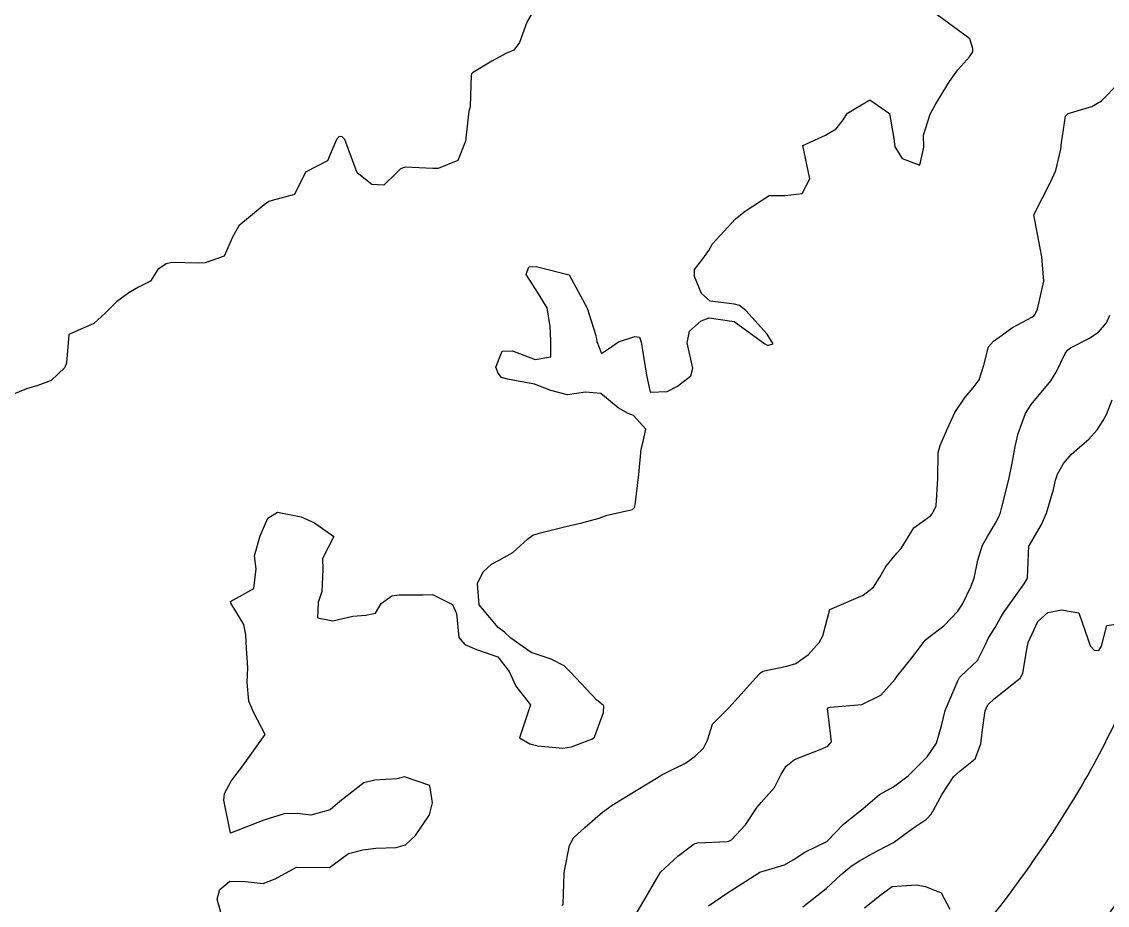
# Model space of a CAD drawing. Header units: metres. Extents: x 318500 to 325275, y 7408834 to 7428799.
# Drawn here: x 321971.5 to 322037, y 7416795.3 to 7416848.7 of the extents above; entities that cross this region are included whole.
import ezdxf

# ---------------------------------------------------------------- set-up
doc = ezdxf.new("R2010")
doc.units = ezdxf.units.M
doc.header["$MEASUREMENT"] = 0
for name, color, linetype in [('Curvas de Nivel 1m', 11, 'Continuous'), ('Curvas de Nivel 5m', 15, 'Continuous'), ('Vias Primárias', 230, 'Continuous')]:
    doc.layers.add(name, color=color, linetype=linetype)

msp = doc.modelspace()

# ---------------------------------------------------------------- linework, layer by layer
at = {"layer": 'Curvas de Nivel 1m', "flags": 128}
for points, elevation in [([(322002.418, 7416849.385), (322001.974, 7416848.624), (322001.543, 7416847.398), (322001.184, 7416846.942), (322000.72, 7416846.74), (321999.865, 7416846.266), (321998.702, 7416845.556), (321998.634, 7416845.498), (321998.609, 7416845.431), (321998.565, 7416843.538), (321998.544, 7416843.432), (321998.477, 7416843.241), (321998.269, 7416841.436), (321997.803, 7416840.272), (321996.625, 7416839.78), (321996.304, 7416839.786), (321994.626, 7416839.865), (321994.349, 7416839.768), (321994.083, 7416839.495), (321993.338, 7416838.774), (321992.61, 7416838.817), (321991.728, 7416839.523), (321991.187, 7416840.986), (321990.979, 7416841.535), (321990.821, 7416841.707), (321990.652, 7416841.712), (321990.493, 7416841.542), (321989.939, 7416840.242), (321988.62, 7416839.57), (321987.956, 7416838.221), (321986.594, 7416837.847), (321986.406, 7416837.78), (321986.109, 7416837.597), (321984.577, 7416836.319), (321984.194, 7416835.626), (321983.704, 7416834.482), (321982.546, 7416834.074), (321982.136, 7416834.065), (321980.546, 7416834.1), (321980.188, 7416834.033), (321979.697, 7416833.683), (321979.252, 7416832.967), (321978.524, 7416832.611), (321977.948, 7416832.279), (321977.192, 7416831.72), (321976.503, 7416831.051), (321975.817, 7416830.416), (321974.491, 7416829.837), (321974.315, 7416829.753), (321974.168, 7416828.051), (321974.071, 7416827.756), (321973.249, 7416826.967), (321972.443, 7416826.673), (321971.752, 7416826.478), (321970.432, 7416825.935)], 723), ([(321983.759, 7416793.876), (321983.275, 7416795.628), (321983.439, 7416796.226), (321984.047, 7416796.724), (321984.957, 7416796.696), (321986.045, 7416796.571), (321986.774, 7416796.854), (321988.06, 7416797.56), (321990.06, 7416797.54), (321991.204, 7416798.392), (321992.077, 7416798.614), (321992.861, 7416798.716), (321994.079, 7416798.762), (321994.643, 7416798.921), (321995.246, 7416799.473), (321996.103, 7416800.736), (321996.291, 7416801.457), (321996.126, 7416802.506), (321994.586, 7416803.03), (321994.131, 7416802.914), (321992.803, 7416802.83), (321992.127, 7416802.657), (321990.675, 7416801.532), (321990.105, 7416801.032), (321988.937, 7416800.717), (321988.103, 7416800.816), (321987.317, 7416800.786), (321986.098, 7416800.412), (321984.09, 7416799.62), (321983.68, 7416801.624), (321983.711, 7416802.029), (321984.127, 7416802.762), (321984.493, 7416803.256), (321984.76, 7416803.611), (321986.17, 7416805.59), (321985.481, 7416806.898), (321985.184, 7416807.605), (321985.084, 7416808.73), (321985.12, 7416809.607), (321985.042, 7416810.804), (321985, 7416811.609), (321984.882, 7416812.236), (321984.266, 7416813.253), (321984.127, 7416813.48), (321984.086, 7416813.623), (321984.196, 7416813.696), (321984.271, 7416813.715), (321985.482, 7416814.402), (321985.64, 7416815.6), (321985.536, 7416816.378), (321985.877, 7416817.597), (321986.341, 7416818.65), (321986.914, 7416819.015), (321988.342, 7416818.733), (321989.149, 7416818.369), (321990.33, 7416817.54), (321989.646, 7416816.214), (321989.667, 7416815.549), (321989.604, 7416814.226), (321989.367, 7416813.554), (321989.337, 7416812.63), (321990.259, 7416812.447), (321991.473, 7416812.733), (321992.263, 7416812.801), (321992.844, 7416812.924), (321993.176, 7416813.501), (321993.818, 7416813.954), (321994.278, 7416814.019), (321995.717, 7416814.029), (321996.279, 7416814.041), (321997.492, 7416813.442), (321997.73, 7416812.903), (321997.872, 7416811.436), (321998.244, 7416811.018), (321998.944, 7416810.718), (322000.233, 7416810.285), (322000.917, 7416809.4), (322001.31, 7416808.497), (322002.2, 7416807.38), (322001.543, 7416805.389), (322002.164, 7416805.012), (322002.639, 7416804.896), (322004.161, 7416804.751), (322004.672, 7416804.836), (322005.937, 7416805.332), (322006.075, 7416805.427), (322006.176, 7416805.708), (322006.605, 7416806.913), (322006.621, 7416807.324), (322006.395, 7416807.52), (322006.203, 7416807.665), (322004.619, 7416809.346), (322004.226, 7416809.726), (322003.454, 7416810.14), (322002.237, 7416810.538), (322001.009, 7416811.399), (322000.621, 7416811.772), (322000.256, 7416812.059), (321999.108, 7416813.422), (321999.003, 7416814.709), (321999.332, 7416815.42), (321999.839, 7416815.883), (322000.311, 7416816.113), (322001.137, 7416816.579), (322002.025, 7416817.385), (322002.333, 7416817.635), (322002.716, 7416817.756), (322004.338, 7416818.161), (322005.302, 7416818.379), (322006.35, 7416818.665), (322006.835, 7416818.841), (322008.358, 7416819.189), (322008.427, 7416819.231), (322008.472, 7416819.298), (322008.519, 7416819.455), (322008.747, 7416821.294), (322008.88, 7416822.816), (322008.999, 7416823.291), (322009.174, 7416824.042), (322008.426, 7416824.852), (322008.102, 7416824.981), (322007.495, 7416825.314), (322006.443, 7416826.196), (322005.518, 7416826.265), (322004.441, 7416826.11), (322003.435, 7416826.375), (322002.451, 7416826.752), (322000.803, 7416827.057), (322000.456, 7416827.152), (322000.249, 7416827.412), (322000.108, 7416827.771), (322000.48, 7416828.737), (322001.108, 7416828.773), (322002.473, 7416828.235), (322003.432, 7416828.409), (322003.429, 7416829.366), (322003.379, 7416830.247), (322003.214, 7416831.369), (322002.526, 7416832.471), (322001.93, 7416833.389), (322002.096, 7416833.838), (322002.547, 7416833.869), (322004.54, 7416833.35), (322005.622, 7416831.339), (322006.14, 7416829.687), (322006.216, 7416829.333), (322006.479, 7416828.597), (322006.911, 7416828.896), (322007.511, 7416829.315), (322008.493, 7416829.624), (322008.791, 7416829.594), (322008.893, 7416829.294), (322008.974, 7416828.801), (322009.206, 7416827.289), (322009.432, 7416826.272), (322010.45, 7416826.3), (322011.089, 7416826.628), (322011.877, 7416827.256), (322012.01, 7416827.711), (322011.671, 7416829.258), (322011.809, 7416829.945), (322012.51, 7416830.579), (322012.987, 7416830.769), (322014.51, 7416830.534), (322016.355, 7416829.192), (322016.489, 7416829.119), (322016.566, 7416829.112), (322016.854, 7416829.186), (322016.499, 7416829.775), (322015.204, 7416831.21), (322014.821, 7416831.513), (322014.524, 7416831.578), (322013.06, 7416831.776), (322012.53, 7416832.229), (322012.113, 7416833.254), (322012.113, 7416833.688), (322012.555, 7416834.239), (322012.971, 7416834.837), (322013.197, 7416835.241), (322014.585, 7416836.736), (322015.166, 7416837.211), (322016.61, 7416838.159), (322017.574, 7416838.145), (322018.611, 7416838.267), (322019.077, 7416839.163), (322018.65, 7416841.17), (322020.011, 7416841.799), (322020.666, 7416842.174), (322021.087, 7416842.72), (322021.338, 7416843.13), (322022.688, 7416843.932), (322023.889, 7416843.098), (322024.148, 7416841.604), (322024.204, 7416841.094), (322024.639, 7416840.387), (322025.72, 7416839.988), (322025.959, 7416841.07), (322025.93, 7416841.802), (322026.346, 7416843.065), (322026.686, 7416843.687), (322027.501, 7416845.048), (322028.002, 7416845.75), (322028.723, 7416846.53), (322028.918, 7416846.837), (322028.923, 7416847.028), (322028.739, 7416847.614), (322026.76, 7416849.06)], 723), ([(322004.135, 7416795.252), (322004.178, 7416795.349), (322004.234, 7416797.173), (322004.246, 7416797.348), (322004.557, 7416798.871), (322004.807, 7416799.343), (322005.473, 7416799.963), (322006.108, 7416800.516), (322006.542, 7416800.896), (322007.131, 7416801.315), (322008.126, 7416801.922), (322009.811, 7416802.949), (322010.139, 7416803.145), (322010.217, 7416803.191), (322010.373, 7416803.268), (322011.559, 7416803.846), (322012.155, 7416804.271), (322012.656, 7416804.749), (322012.884, 7416805.239), (322013.202, 7416806.218), (322014.2, 7416807.22), (322015.981, 7416809.194), (322016.095, 7416809.318), (322016.223, 7416809.406), (322017.681, 7416809.723), (322018.231, 7416809.878), (322018.985, 7416810.413), (322019.636, 7416811.149), (322019.851, 7416811.551), (322020.28, 7416813.14), (322022.289, 7416813.997), (322022.918, 7416814.48), (322023.302, 7416815.1), (322023.661, 7416815.745), (322024.322, 7416816.531), (322024.592, 7416816.82), (322024.748, 7416817.084), (322025.344, 7416818.076), (322026.356, 7416818.793), (322026.479, 7416818.937), (322026.547, 7416819.057), (322026.702, 7416819.394), (322026.8, 7416821.054), (322026.831, 7416822.626), (322026.938, 7416823.052), (322027.388, 7416824.083), (322027.829, 7416825.039), (322028.449, 7416825.961), (322028.945, 7416826.535), (322029.304, 7416827.022), (322029.59, 7416827.902), (322029.858, 7416829.016), (322030.156, 7416829.353), (322030.499, 7416829.591), (322031.321, 7416830.185), (322032.518, 7416830.823), (322032.609, 7416830.888), (322032.681, 7416830.978), (322032.832, 7416831.284), (322033.206, 7416832.97), (322033.085, 7416834.449), (322032.978, 7416834.974), (322032.6, 7416836.98), (322033.598, 7416838.965), (322033.924, 7416839.667), (322034.238, 7416840.956), (322034.279, 7416841.332), (322034.516, 7416842.952), (322034.682, 7416843.113), (322036.1, 7416843.522), (322036.689, 7416843.866), (322037.714, 7416844.915)], 724), ([(322012.944, 7416795.236), (322014.048, 7416795.98), (322015.921, 7416797.192), (322016.01, 7416797.241), (322016.061, 7416797.263), (322017.541, 7416797.702), (322018.073, 7416798.006), (322018.761, 7416798.479), (322020.09, 7416799.119), (322020.106, 7416799.124), (322020.12, 7416799.14), (322021.077, 7416800.154), (322022.118, 7416800.963), (322022.202, 7416801.025), (322022.292, 7416801.108), (322023.275, 7416801.952), (322024.133, 7416802.431), (322025.011, 7416803.077), (322026.158, 7416804.231), (322026.726, 7416805.052), (322027.039, 7416806.196), (322027.243, 7416807.044), (322028.018, 7416808.833), (322028.117, 7416809.032), (322028.164, 7416809.087), (322028.221, 7416809.127), (322029.204, 7416810.052), (322029.68, 7416811.016), (322029.853, 7416811.417), (322030.266, 7416812.055), (322030.611, 7416812.668), (322030.801, 7416813.002), (322032.009, 7416814.696), (322032.203, 7416814.981), (322032.222, 7416815.06), (322032.307, 7416816.98), (322032.314, 7416816.997), (322032.331, 7416817.031), (322033.054, 7416818.265), (322033.372, 7416818.965), (322033.797, 7416820.381), (322033.915, 7416820.957), (322034.028, 7416821.313), (322034.395, 7416821.963), (322034.846, 7416822.503), (322035.353, 7416822.941), (322035.931, 7416823.422), (322036.426, 7416823.998), (322036.796, 7416824.563), (322036.997, 7416824.922), (322037.342, 7416825.81)], 726), ([(322018.657, 7416795.161), (322020.051, 7416796.273), (322020.967, 7416797.126), (322021.564, 7416797.621), (322022.072, 7416797.943), (322022.817, 7416798.365), (322024.089, 7416799.039), (322024.125, 7416799.054), (322024.178, 7416799.089), (322025.277, 7416799.898), (322026.111, 7416800.47), (322026.41, 7416800.761), (322026.563, 7416801.053), (322027.067, 7416801.983), (322027.757, 7416803.036), (322028.145, 7416803.394), (322029.056, 7416804.121), (322029.397, 7416805.018), (322029.477, 7416805.721), (322029.666, 7416807.015), (322029.832, 7416807.385), (322030.207, 7416807.732), (322031.777, 7416808.987), (322031.944, 7416809.265), (322032.225, 7416810.98), (322032.229, 7416811.002), (322032.252, 7416811.141), (322032.833, 7416812.41), (322033.445, 7416812.963), (322034.282, 7416813.11), (322035.31, 7416812.94), (322035.875, 7416811.314), (322036.01, 7416810.932), (322036.246, 7416810.678), (322036.519, 7416810.653), (322036.681, 7416810.924), (322037.017, 7416812.17), (322038.272, 7416812.353)], 727), ([(322022.369, 7416795.107), (322023.292, 7416795.853), (322024.053, 7416796.408), (322025.486, 7416796.5), (322026.053, 7416796.391), (322027.011, 7416796.007), (322027.532, 7416795.038)], 728)]:
    msp.add_lwpolyline(points, dxfattribs=dict(at, elevation=elevation))
at = {"layer": 'Curvas de Nivel 5m', "elevation": 725, "flags": 128}
msp.add_lwpolyline([(322008.579, 7416794.745), (322008.896, 7416795.287), (322010.06, 7416797.27), (322011.095, 7416798.239), (322012.086, 7416798.981), (322012.294, 7416799.04), (322014.088, 7416799.113), (322014.172, 7416799.135), (322014.339, 7416799.216), (322015.191, 7416800.116), (322015.881, 7416801.194), (322016.123, 7416801.473), (322016.932, 7416802.382), (322017.344, 7416803.178), (322017.648, 7416803.675), (322018.153, 7416804.067), (322019.697, 7416804.681), (322020.166, 7416804.875), (322020.372, 7416805.137), (322020.193, 7416806.673), (322020.145, 7416807.141), (322020.201, 7416807.219), (322020.305, 7416807.243), (322022.203, 7416807.404), (322023.354, 7416807.953), (322024.218, 7416808.936), (322024.327, 7416809.088), (322025.167, 7416810.145), (322025.873, 7416811.066), (322026.039, 7416811.278), (322026.256, 7416811.469), (322027.163, 7416812.15), (322028.016, 7416813.034), (322028.284, 7416813.461), (322028.805, 7416814.515), (322028.995, 7416815.023), (322029.227, 7416816.11), (322029.51, 7416817.018), (322029.799, 7416817.555), (322030.352, 7416818.46), (322030.531, 7416818.834), (322030.594, 7416819.006), (322030.672, 7416819.315), (322031.092, 7416820.999), (322031.308, 7416822.084), (322031.473, 7416822.994), (322031.647, 7416823.766), (322032.095, 7416824.985), (322032.446, 7416825.53), (322033.631, 7416826.962), (322033.948, 7416827.478), (322034.485, 7416828.602), (322034.632, 7416828.805), (322034.818, 7416828.947), (322035.925, 7416829.51), (322036.504, 7416829.885), (322036.981, 7416830.455), (322037.199, 7416830.92)], dxfattribs=at)
at = {"layer": 'Vias Primárias'}
for points in [[(322057.644, 7416932.085, -0.025492), (322059.427, 7416921.832, -0.038844), (322060.006, 7416908.539, 0.035593), (322060.421, 7416897.351, -0.042947), (322060.67, 7416886.211, -0.02316), (322059.591, 7416876.418, -0.042894), (322057.349, 7416867.327, 0.002165), (322054.401, 7416858.526, -0.005637), (322051.412, 7416849.805, 0.021841), (322049.17, 7416842.5, -0.009522), (322044.852, 7416827.086, -0.014737), (322039.499, 7416811.023, -0.052004), (322034.641, 7416801.094, -0.044873), (322026.587, 7416790.47, 0.005782), (322017.574, 7416780.333, -0.002017), (322006.734, 7416767.954, -0.034029), (321998.851, 7416760.164, -0.010447), (321988.845, 7416751.895, -0.030219), (321975.936, 7416742.887, -0.017589), (321965.261, 7416736.865, 0.002537)], [(322058.148, 7416852.878), (322054.295, 7416841.113, 0.035079), (322051.87, 7416830.743, -0.052954), (322050.834, 7416826.931, 0.021208), (322048.81, 7416821.001, -0.012949), (322045.166, 7416809.716, -0.034253), (322042.201, 7416802.83, -0.037432), (322037.895, 7416795.807, -0.022254), (322032.475, 7416788.956), (322024.33, 7416779.553), (322016.543, 7416770.31), (322005.944, 7416759.788), (321999.302, 7416753.378), (321994.286, 7416748.485, -0.032386), (321987.723, 7416743.891), (321976.058, 7416736.805), (321954.587, 7416724.831)]]:
    msp.add_lwpolyline(points, format="xyb", dxfattribs=at)

doc.saveas('drawing.dxf')
